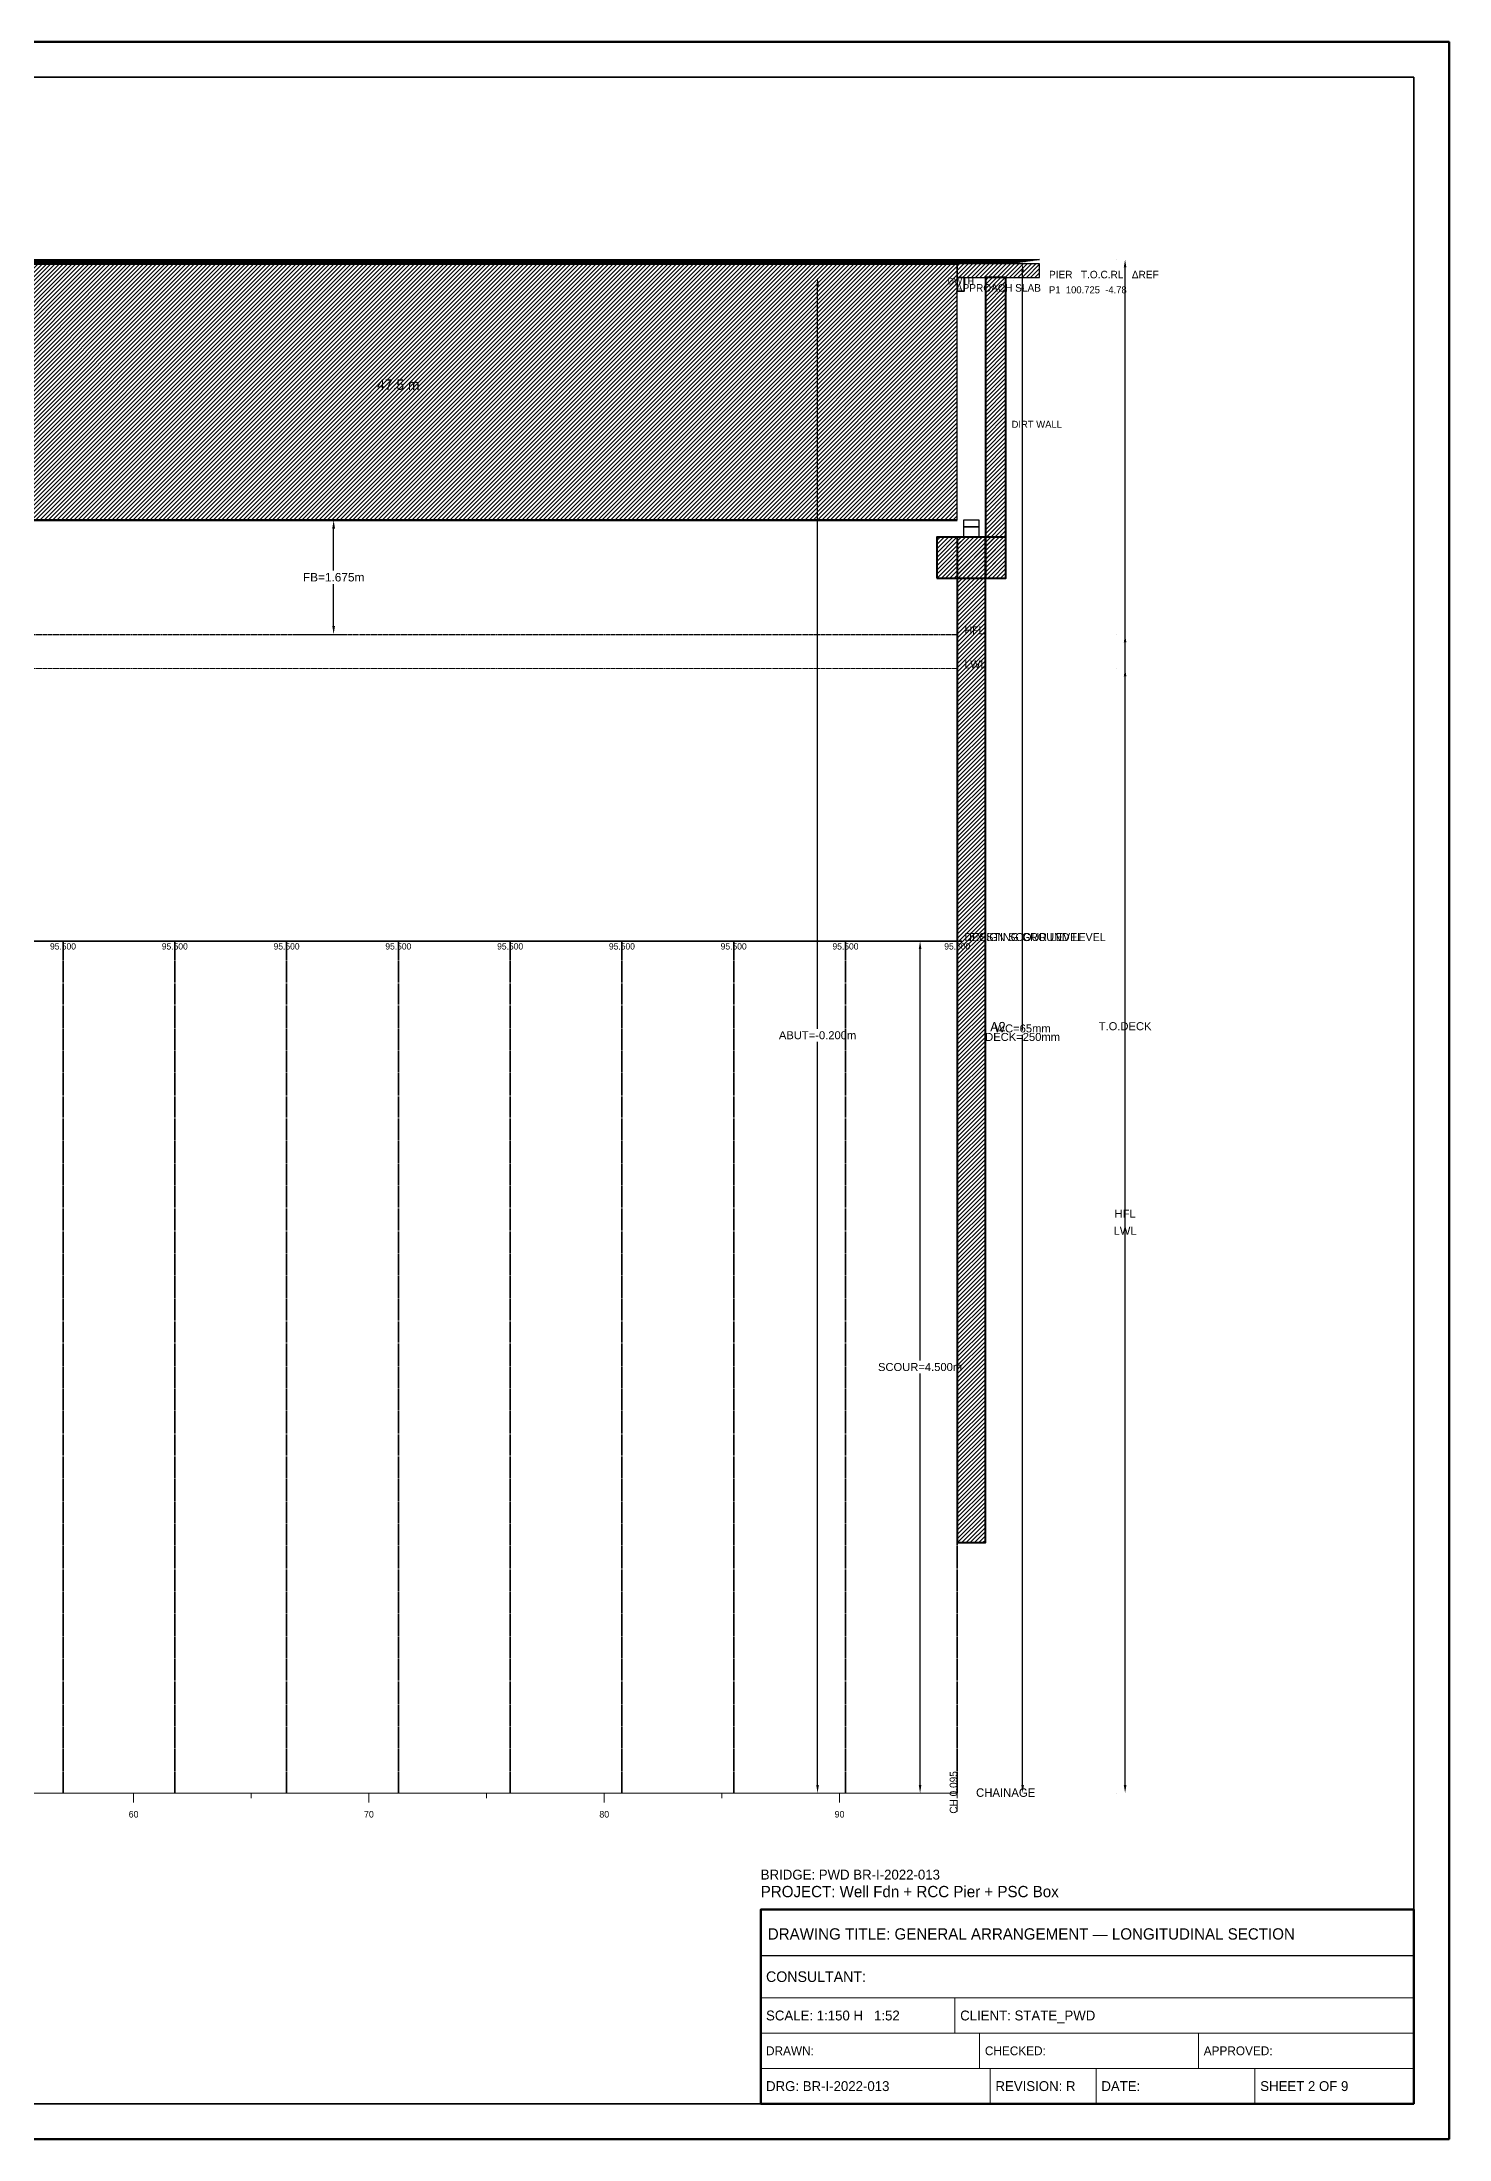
# Model space of a CAD drawing. Header units: metres. Extents: x 0 to 841, y 0 to 594.
# Drawn here: x 442 to 841, y 0 to 594 of the extents above; entities that cross this region are included whole.
import ezdxf
from ezdxf.enums import TextEntityAlignment as Align

# ---------------------------------------------------------------- set-up
doc = ezdxf.new("R2010")
doc.units = ezdxf.units.M
doc.linetypes.add('DASHED', pattern=[0.5, 0.375, -0.125])
doc.linetypes.add('DASHED2', pattern=[0.25, 0.1875, -0.0625])
for name, color, linetype, lineweight in [('ABUT-PROF', 4, 'Continuous', 50), ('BORDER-INNER', 7, 'Continuous', 35), ('BORDER-OUTER', 7, 'Continuous', 70), ('CIVIL-CHAINAGE', 7, 'Continuous', 18), ('CIVIL-GROUND', 3, 'Continuous', 35), ('CIVIL-HFL', 5, 'DASHED', 25), ('CIVIL-LWL', 4, 'DASHED', 18), ('CIVIL-ROAD', 7, 'Continuous', 25), ('CIVIL-SCOUR', 1, 'DASHED2', 18), ('DIM-CHAINAGE', 3, 'Continuous', 18), ('DIM-LINEAR', 3, 'Continuous', 18), ('STRUC-HATCHING', 8, 'Continuous', 18), ('SUB-ABUT', 3, 'Continuous', 35), ('SUB-BEARING', 5, 'Continuous', 25), ('SUB-DIRT-WALL', 3, 'Continuous', 35), ('SUPER-DECK', 2, 'Continuous', 50), ('SUPER-WEARING', 8, 'Continuous', 25), ('TEXT-GENERAL', 7, 'Continuous', 18), ('TEXT-HEADER', 7, 'Continuous', 25), ('TEXT-LEVEL', 5, 'Continuous', 18), ('TEXT-SPEC', 7, 'Continuous', 13), ('TEXT-TITLE', 7, 'Continuous', 25), ('TITLEBLK-BOX', 7, 'Continuous', 50), ('TITLEBLK-TEXT', 7, 'Continuous', 18)]:
    doc.layers.add(name, color=color, linetype=linetype, lineweight=lineweight)
doc.styles.add('BRIDGE_STD', font='Arial.ttf')
doc.dimstyles.new('pmb100', dxfattribs={"dimtxt": 2.5, "dimasz": 0.9375, "dimexe": 2.5, "dimexo": 2.5, "dimtad": 0, "dimtih": 1, "dimdec": 0, "dimtxsty": 'BRIDGE_STD', "dimcen": 2.5, "dimazin": 3, "dimtfac": 1, "dimtmove": 0, "dimatfit": 3})

msp = doc.modelspace()

# ---------------------------------------------------------------- hatches: boundary and pattern name
at = {"layer": 'STRUC-HATCHING'}
h = msp.add_hatch(dxfattribs=at)
h.set_pattern_fill('ANSI31', scale=0.2666667)
h.paths.add_polyline_path([(68.33, 458.54), (701.67, 458.54), (701.67, 531.13), (68.33, 531.13)])
h = msp.add_hatch(dxfattribs=at)
h.set_pattern_fill('ANSI31', scale=0.2666667)
h.paths.add_polyline_path([(701.67, 527.27), (725, 527.27), (725, 531.13), (701.67, 531.13)])
h = msp.add_hatch(dxfattribs=at)
h.set_pattern_fill('ANSI31', scale=0.2666667)
h.paths.add_polyline_path([(709.67, 442.13), (715.46, 442.13), (715.46, 527.27), (709.67, 527.27)])
h = msp.add_hatch(dxfattribs=at)
h.set_pattern_fill('ANSI31', scale=0.2666667)
h.paths.add_polyline_path([(695.87, 442.13), (715.46, 442.13), (715.46, 453.72), (695.87, 453.72)])
h = msp.add_hatch(dxfattribs=at)
h.set_pattern_fill('ANSI31', scale=0.2666667)
h.paths.add_polyline_path([(701.67, 168.95), (709.67, 168.95), (709.67, 453.72), (701.67, 453.72)])
at = {"layer": 'SUPER-WEARING'}
h = msp.add_hatch(dxfattribs=at)
h.set_pattern_fill('SOLID')
h.paths.add_polyline_path([(45, 532.39), (725, 532.39), (716.33, 531.13), (53.67, 531.13)])

# ---------------------------------------------------------------- linework, layer by layer
at = {"layer": 'ABUT-PROF', "lineweight": 35}
msp.add_lwpolyline([(701.67, 523.41), (703.67, 523.41), (703.67, 527.27), (701.67, 527.27), (701.67, 523.41)], dxfattribs=at)
at = {"layer": 'BORDER-INNER'}
msp.add_lwpolyline([(10, 10), (831, 10), (831, 584), (10, 584), (10, 10)], dxfattribs=at)
at = {"layer": 'BORDER-OUTER'}
msp.add_lwpolyline([(0, 0), (841, 0), (841, 594), (0, 594), (0, 0)], dxfattribs=at)
at = {"layer": 'CIVIL-CHAINAGE'}
for p, q in [((45, 98), (701.67, 98)), ((468.33, 98), (468.33, 95.33)), ((501.67, 98), (501.67, 96.53)), ((535, 98), (535, 95.33)), ((568.33, 98), (568.33, 96.53)), ((601.67, 98), (601.67, 95.33)), ((635, 98), (635, 96.53)), ((668.33, 98), (668.33, 95.33)), ((701.67, 98), (701.67, 96.53)), ((701.67, 96), (701.67, 92.8))]:
    msp.add_line(p, q, dxfattribs=at)
at = {"layer": 'CIVIL-GROUND', "color": 3}
for p, q in [((447, 339.33), (449.67, 339.33)), ((478.67, 339.33), (481.33, 339.33)), ((510.33, 339.33), (513, 339.33)), ((542, 339.33), (544.67, 339.33)), ((573.67, 339.33), (576.33, 339.33)), ((605.33, 339.33), (608, 339.33)), ((637, 339.33), (639.67, 339.33)), ((668.67, 339.33), (671.33, 339.33)), ((700.33, 339.33), (703, 339.33))]:
    msp.add_line(p, q, dxfattribs=at)
at = {"layer": 'CIVIL-GROUND', "color": 8, "linetype": 'DASHED2'}
for p, q in [((448.33, 339.33), (448.33, 98)), ((480, 339.33), (480, 98)), ((511.67, 339.33), (511.67, 98)), ((543.33, 339.33), (543.33, 98)), ((575, 339.33), (575, 98)), ((606.67, 339.33), (606.67, 98)), ((638.33, 339.33), (638.33, 98)), ((670, 339.33), (670, 98)), ((701.67, 339.33), (701.67, 98))]:
    msp.add_line(p, q, dxfattribs=at)
at = {"layer": 'CIVIL-GROUND', "color": 3}
msp.add_lwpolyline([(68.33, 339.33), (100, 339.33), (131.67, 339.33), (163.33, 339.33), (195, 339.33), (226.67, 339.33), (258.33, 339.33), (290, 339.33), (321.67, 339.33), (353.33, 339.33), (385, 339.33), (416.67, 339.33), (448.33, 339.33), (480, 339.33), (511.67, 339.33), (543.33, 339.33), (575, 339.33), (606.67, 339.33), (638.33, 339.33), (670, 339.33), (701.67, 339.33)], dxfattribs=at)
at = {"layer": 'CIVIL-HFL', "color": 5}
msp.add_line((45, 426.2), (701.67, 426.2), dxfattribs=at)
at = {"layer": 'CIVIL-LWL', "color": 4}
msp.add_line((45, 416.55), (701.67, 416.55), dxfattribs=at)
at = {"layer": 'CIVIL-ROAD', "lineweight": 25}
msp.add_lwpolyline([(701.67, 527.27), (725, 527.27), (725, 531.13), (701.67, 531.13), (701.67, 527.27)], dxfattribs=at)
at = {"layer": 'CIVIL-SCOUR', "color": 1}
msp.add_line((45, 339.33), (701.67, 339.33), dxfattribs=at)
at = {"layer": 'SUB-ABUT', "lineweight": 40}
for points in [[(695.87, 442.13), (715.46, 442.13), (715.46, 453.72), (695.87, 453.72), (695.87, 442.13)], [(701.67, 168.95), (709.67, 168.95), (709.67, 453.72), (701.67, 453.72), (701.67, 168.95)]]:
    msp.add_lwpolyline(points, dxfattribs=at)
at = {"layer": 'SUB-ABUT', "lineweight": 30}
msp.add_lwpolyline([(703.47, 453.72), (707.87, 453.72), (707.87, 456.61), (703.47, 456.61), (703.47, 453.72)], dxfattribs=at)
at = {"layer": 'SUB-BEARING', "lineweight": 30}
msp.add_lwpolyline([(703.47, 456.61), (707.87, 456.61), (707.87, 458.54), (703.47, 458.54), (703.47, 456.61)], dxfattribs=at)
at = {"layer": 'SUB-DIRT-WALL', "lineweight": 40}
msp.add_lwpolyline([(709.67, 442.13), (715.46, 442.13), (715.46, 527.27), (709.67, 527.27), (709.67, 442.13)], dxfattribs=at)
at = {"layer": 'SUPER-DECK'}
for p, q in [((68.33, 531.13), (701.67, 531.13)), ((68.33, 458.54), (701.67, 458.54))]:
    msp.add_line(p, q, dxfattribs=at)
at = {"layer": 'SUPER-DECK', "lineweight": 25}
msp.add_line((701.67, 458.54), (701.67, 531.13), dxfattribs=at)
at = {"layer": 'SUPER-WEARING', "lineweight": 25}
msp.add_lwpolyline([(45, 532.39), (725, 532.39), (716.33, 531.13), (53.67, 531.13), (45, 532.39)], dxfattribs=at)
at = {"layer": 'TITLEBLK-BOX', "lineweight": 50}
msp.add_lwpolyline([(646, 10), (831, 10), (831, 65), (646, 65), (646, 10)], dxfattribs=at)
at = {"layer": 'TITLEBLK-BOX', "lineweight": 30}
msp.add_lwpolyline([(646, 52), (831, 52), (831, 65), (646, 65), (646, 52)], dxfattribs=at)
at = {"layer": 'TITLEBLK-BOX', "lineweight": 18}
for points in [[(646, 40), (831, 40), (831, 52), (646, 52), (646, 40)], [(646, 30), (701, 30), (701, 40), (646, 40), (646, 30)], [(701, 30), (831, 30), (831, 40), (701, 40), (701, 30)], [(646, 20), (708, 20), (708, 30), (646, 30), (646, 20)], [(708, 20), (770, 20), (770, 30), (708, 30), (708, 20)], [(770, 20), (831, 20), (831, 30), (770, 30), (770, 20)], [(646, 10), (711, 10), (711, 20), (646, 20), (646, 10)], [(711, 10), (741, 10), (741, 20), (711, 20), (711, 10)], [(741, 10), (786, 10), (786, 20), (741, 20), (741, 10)], [(786, 10), (831, 10), (831, 20), (786, 20), (786, 10)]]:
    msp.add_lwpolyline(points, dxfattribs=at)

# ---------------------------------------------------------------- texts
at = {"layer": 'CIVIL-GROUND', "color": 3}
msp.add_text('EXISTING GROUND LEVEL', height=2.2667, dxfattribs=at).set_placement((705, 339.33))
at = {"layer": 'CIVIL-HFL', "color": 5}
msp.add_text('HFL', height=2.267, dxfattribs=at).set_placement((703.67, 426.2))
at = {"layer": 'CIVIL-LWL', "color": 4}
msp.add_text('LWL', height=2.267, dxfattribs=at).set_placement((703.67, 416.55))
at = {"layer": 'CIVIL-SCOUR', "color": 1}
msp.add_text('DESIGN SCOUR LEVEL', height=2.2667, dxfattribs=at).set_placement((703.67, 339.33))
at = {"layer": 'DIM-CHAINAGE'}
msp.add_text('CH 0.095', height=2.133, rotation=90, dxfattribs=at).set_placement((701.67, 92.16))
at = {"layer": 'TEXT-GENERAL'}
msp.add_text('47.5 m', height=2.933, dxfattribs=at).set_placement((543.33, 495.46), align=Align.CENTER)
msp.add_text('A2', height=2.667, dxfattribs=at).set_placement((711, 313.75))
at = {"layer": 'TEXT-HEADER'}
msp.add_text('PIER   T.O.C.RL   ΔREF', height=2.1333, dxfattribs=at).set_placement((727.67, 527.05))
at = {"layer": 'TEXT-LEVEL', "color": 8}
for p in [(448.33, 336.93), (480, 336.93), (511.67, 336.93), (543.33, 336.93), (575, 336.93), (606.67, 336.93), (638.33, 336.93), (670, 336.93), (701.67, 336.93)]:
    msp.add_text('95.500', height=1.8, dxfattribs=at).set_placement(p, align=Align.CENTER)
at = {"layer": 'TEXT-LEVEL'}
msp.add_text('CHAINAGE', height=2.4, dxfattribs=at).set_placement((707, 96.93))
for s, p in [('60', (468.33, 91.07)), ('70', (535, 91.07)), ('80', (601.67, 91.07)), ('90', (668.33, 91.07))]:
    msp.add_text(s, height=1.867, dxfattribs=at).set_placement(p, align=Align.CENTER)
at = {"layer": 'TEXT-SPEC', "color": 4}
msp.add_text('DWTH', height=1.867, dxfattribs=at).set_placement((702.67, 525.34), align=Align.CENTER)
at = {"layer": 'TEXT-SPEC'}
msp.add_text('APPROACH SLAB', height=2.1333, dxfattribs=at).set_placement((713.33, 523.27), align=Align.CENTER)
at = {"layer": 'TEXT-SPEC', "color": 8}
msp.add_text('P1  100.725  -4.78', height=2, dxfattribs=at).set_placement((727.67, 522.79))
at = {"layer": 'TEXT-SPEC'}
msp.add_text('DIRT WALL', height=2, dxfattribs=at).set_placement((717.06, 484.7))
at = {"layer": 'TEXT-TITLE'}
for s, p in [('PROJECT: Well Fdn + RCC Pier + PSC Box', (646, 68.5)), ('DRAWING TITLE: GENERAL ARRANGEMENT — LONGITUDINAL SECTION', (648, 56.5))]:
    msp.add_text(s, height=3.2, dxfattribs=at).set_placement(p)
at = {"layer": 'TITLEBLK-TEXT'}
for s, height, p in [('BRIDGE: PWD BR-I-2022-013', 2.8, (646, 73.5)), ('CONSULTANT: ', 3, (647.5, 44.5)), ('SCALE: 1:150 H   1:52', 2.8, (647.5, 33.6)), ('CLIENT: STATE_PWD', 2.8, (702.5, 33.6)), ('DRAWN: ', 2.5, (647.5, 23.75)), ('CHECKED: ', 2.5, (709.5, 23.75)), ('APPROVED: ', 2.5, (771.5, 23.75)), ('DRG: BR-I-2022-013', 2.8, (647.5, 13.6)), ('REVISION: R', 2.8, (712.5, 13.6)), ('DATE: ', 2.8, (742.5, 13.6)), ('SHEET 2 OF 9', 2.8, (787.5, 13.6))]:
    msp.add_text(s, height=height, dxfattribs=at).set_placement(p)

# ---------------------------------------------------------------- dimensions: what is measured, and where the dimension line sits
at = {"layer": 'DIM-LINEAR'}
for base, p1, p2, text, override in [((720.18, 98), (720.18, 98), (720.18, 531.13), 'WC=65mm', {"dimtxt": 2.266667, "dimasz": 2.266667, "dimgap": 0.906667, "dimclrt": 3}), ((749.22, 98), (749.22, 98), (749.22, 532.39), 'T.O.DECK', {"dimtxt": 2.266667, "dimasz": 2.266667, "dimgap": 0.906667, "dimclrt": 3}), ((662.1, 98), (662.1, 98), (662.1, 527.27), 'ABUT=-0.200m', {"dimtxt": 2.266667, "dimasz": 2.266667, "dimgap": 0.906667, "dimclrt": 3}), ((720.18, 98), (720.18, 98), (720.18, 526.31), 'DECK=250mm', {"dimtxt": 2.266667, "dimasz": 2.266667, "dimgap": 0.906667, "dimclrt": 3}), ((525, 426.2), (511.67, 426.2), (511.67, 458.54), 'FB=1.675m', {"dimtxt": 2.4, "dimasz": 2.4, "dimgap": 0.96, "dimclrt": 3}), ((749.22, 98), (749.22, 98), (749.22, 426.2), 'HFL', {"dimtxt": 2.266667, "dimasz": 2.266667, "dimgap": 0.906667, "dimclrt": 3}), ((749.22, 98), (749.22, 98), (749.22, 416.55), 'LWL', {"dimtxt": 2.266667, "dimasz": 2.266667, "dimgap": 0.906667, "dimclrt": 3}), ((691.14, 98), (691.14, 98), (691.14, 339.33), 'SCOUR=4.500m', {"dimtxt": 2.266667, "dimasz": 2.266667, "dimgap": 0.906667, "dimclrt": 3})]:
    msp.add_linear_dim(base=base, p1=p1, p2=p2, angle=90, text=text, dimstyle='pmb100', override=override, dxfattribs=at).render()

doc.saveas('drawing.dxf')
